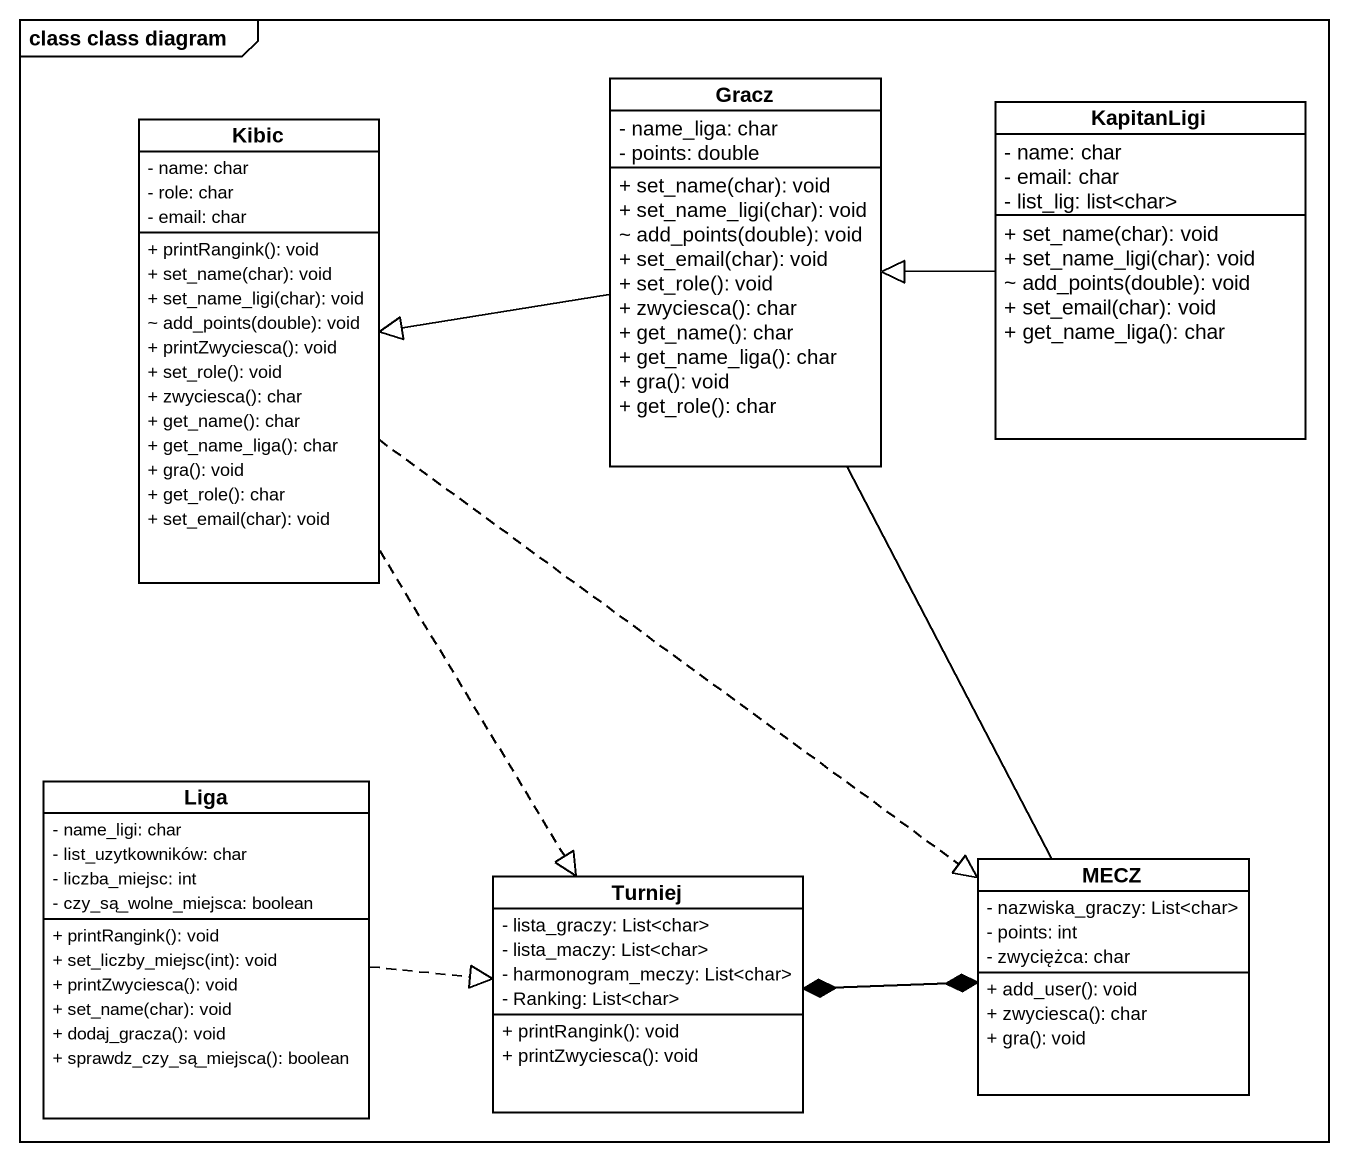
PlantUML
@startuml
mainframe class class diagram
hide circle
hide empty members
skinparam classAttributeIconSize 0
class Kibic {
  - name: char
  - role: char
  - email: char
  + printRangink(): void
  + set_name(char): void
  + set_name_ligi(char): void
  ~ add_points(double): void
  + printZwyciesca(): void
  + set_role(): void
  + zwyciesca(): char
  + get_name(): char
  + get_name_liga(): char
  + gra(): void
  + get_role(): char
  + set_email(char): void
}
class Gracz {
  - name_liga: char
  - points: double
  + set_name(char): void
  + set_name_ligi(char): void
  ~ add_points(double): void
  + set_email(char): void
  + set_role(): void
  + zwyciesca(): char
  + get_name(): char
  + get_name_liga(): char
  + gra(): void
  + get_role(): char
}
class KapitanLigi {
  - name: char
  - email: char
  - list_lig: list<char>
  + set_name(char): void
  + set_name_ligi(char): void
  ~ add_points(double): void
  + set_email(char): void
  + get_name_liga(): char
}
class Liga {
  - name_ligi: char
  - list_uzytkowników: char
  - liczba_miejsc: int
  - czy_są_wolne_miejsca: boolean
  + printRangink(): void
  + set_liczby_miejsc(int): void
  + printZwyciesca(): void
  + set_name(char): void
  + dodaj_gracza(): void
  + sprawdz_czy_są_miejsca(): boolean
}
class Turniej {
  - lista_graczy: List<char>
  - lista_maczy: List<char>
  - harmonogram_meczy: List<char>
  - Ranking: List<char>
  + printRangink(): void
  + printZwyciesca(): void
}
class MECZ {
  - nazwiska_graczy: List<char>
  - points: int
  - zwyciężca: char
  + add_user(): void
  + zwyciesca(): char
  + gra(): void
}
Kibic ..|> Turniej
Kibic ..|> MECZ
Gracz -left-|> Kibic
Gracz -- MECZ
KapitanLigi -left-|> Gracz
Liga .right.|> Turniej
Turniej -right-* MECZ
MECZ -left-* Turniej
@enduml
